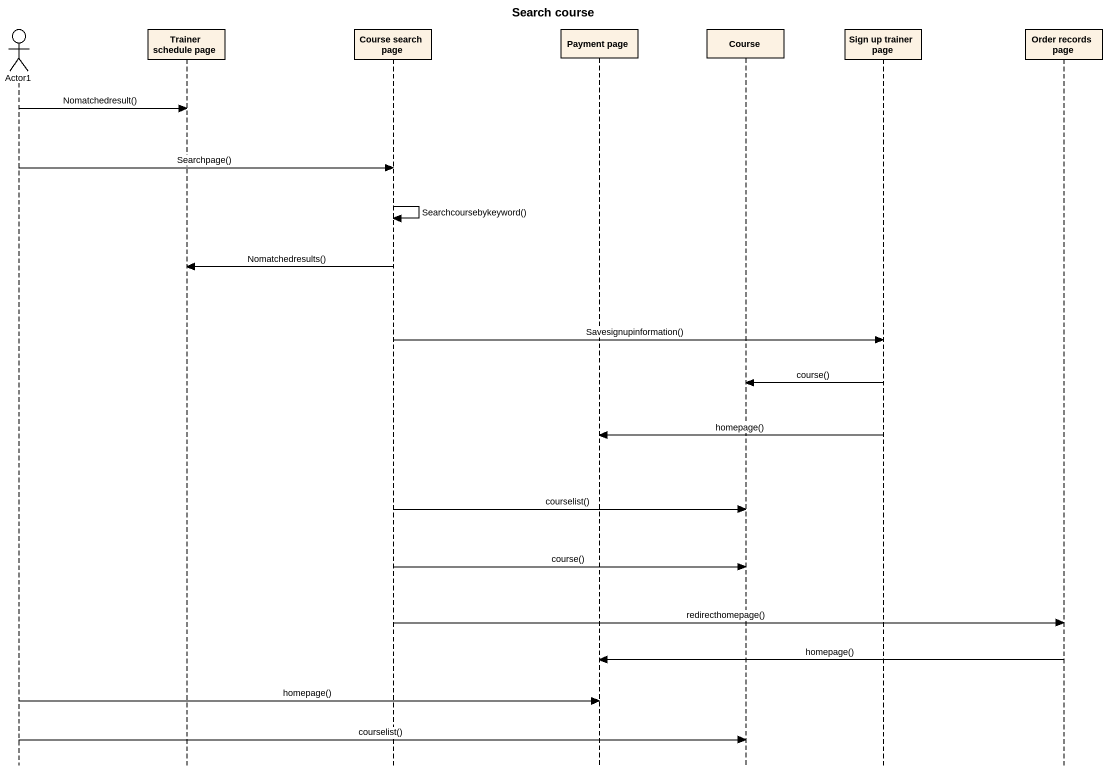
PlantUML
@startuml
title Search course
hide footbox
actor Actor1
participant "Trainer schedule page" as Trainer_schedule_page
participant "Course search page" as Course_search_page
participant "Payment page" as Payment_page
participant Course
participant "Sign up trainer page" as Sign_up_trainer_page
participant "Order records page" as Order_records_page

Actor1 -> Trainer_schedule_page : Nomatchedresult()
Actor1 -> Course_search_page : Searchpage()
Course_search_page -> Course_search_page : Searchcoursebykeyword()
Course_search_page -> Trainer_schedule_page : Nomatchedresults()
Course_search_page -> Sign_up_trainer_page : Savesignupinformation()
Sign_up_trainer_page -> Course : course()
Sign_up_trainer_page -> Payment_page : homepage()
Course_search_page -> Course : courselist()
Course_search_page -> Course : course()
Course_search_page -> Order_records_page : redirecthomepage()
Order_records_page -> Payment_page : homepage()
Actor1 -> Payment_page : homepage()
Actor1 -> Course : courselist()
@enduml
